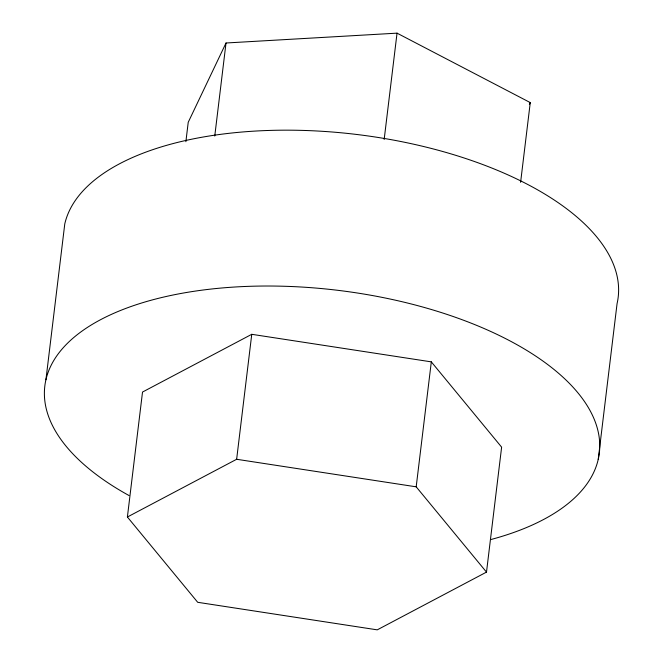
<?xml version="1.0" encoding="UTF-8"?>
<svg xmlns="http://www.w3.org/2000/svg" width="663" height="663" viewBox="0 0 663 663"><rect width="100%" height="100%" fill="white"/><g stroke="black" fill="none" stroke-linecap="round" stroke-linejoin="round"><path stroke-width="0.99" d="M45.921 379.775L64.775 223.928A279.272 130.246 6.9 0 1 370.103 136.246A279.272 130.246 6.9 0 1 617.079 303.579L598.225 459.426M127.395 517.007L142.52 392.048L251.758 334.309L431.315 361.865L501.626 447.152L486.501 572.111L377.255 629.85L197.707 602.302L127.395 517.007L236.641 459.277L416.19 486.824L486.501 572.111M185.872 141.708L188.226 122.29L226.017 42.996L397.038 33.15L530.259 102.591L520.604 182.342M214.762 136.031L226.017 42.996M236.641 459.277L251.758 334.309M384.167 139.479L397.038 33.15M416.19 486.824L431.315 361.865M529.364 104.456L530.259 102.591M128.995 495.518A279.272 130.246 6.9 0 1 132.21 306.091A279.272 130.246 6.9 0 1 533.79 354.829A279.272 130.246 6.9 0 1 491.142 539.467"/></g></svg>
